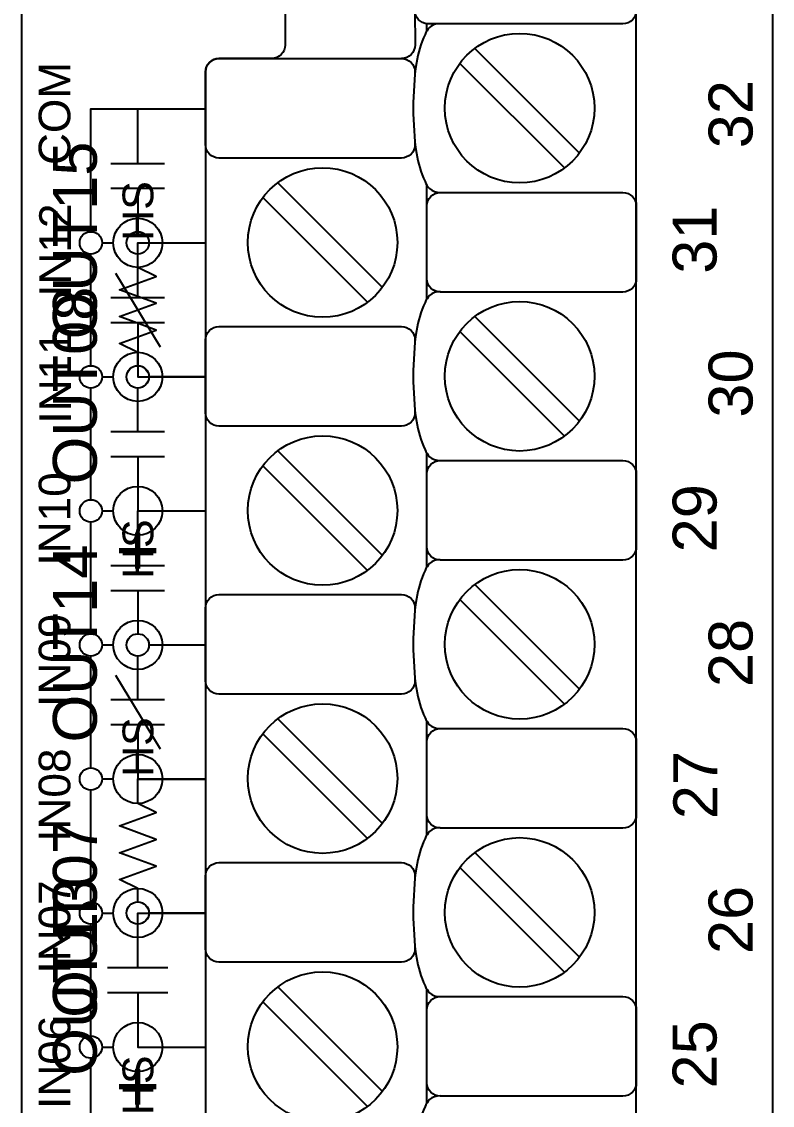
# Model space of a CAD drawing. Extents: x 1 to 47, y 1 to 34.6.
# Drawn here: x 35.169 to 36.849, y 11.968 to 14.393 of the extents above; entities that cross this region are included whole.
import ezdxf

# ---------------------------------------------------------------- set-up
doc = ezdxf.new("R2010")
doc.units = 0
doc.header["$MEASUREMENT"] = 0
for name, color, linetype in [('8_1__0__EMPTY_IO_BOARD_POS', 7, 'CONTINUOUS'), ('8_2__2___8__OPTOISOLATED_I', 7, 'CONTINUOUS'), ('8_3__7___8__OPTOISOLATED_I', 7, 'CONTINUOUS'), ('8_4__C___18__COMMON____6__', 7, 'CONTINUOUS'), ('8_5__D___18__COMMON____6__', 7, 'CONTINUOUS'), ('8_6__E___8__OPTOISOLATED_I', 7, 'CONTINUOUS'), ('8_7__4___18__COMMON____6__', 7, 'CONTINUOUS'), ('8_8__8___8__OPTOISOLATED_I', 7, 'CONTINUOUS'), ('9_0______DWG_', 7, 'CONTINUOUS')]:
    doc.layers.add(name, color=color, linetype=linetype)
doc.styles.add('ARIAL', font='arial.ttf')

msp = doc.modelspace()

# ---------------------------------------------------------------- linework, layer by layer
at = {"layer": '8_1__0__EMPTY_IO_BOARD_POS'}
msp.add_lwpolyline([(36.3965, 9.5875), (36.5145, 9.5875, 0.414213), (36.5445, 9.6175), (36.5445, 14.5993, 0.414214), (36.5145, 14.6293), (36.2015, 14.6293), (35.9567, 14.7202, 0.480048), (35.7585, 14.5752), (35.7585, 14.341, -0.414214), (35.7285, 14.311), (35.6104, 14.311, 0.414212), (35.5804, 14.281), (35.5803, 14.281), (35.5803, 9.2999, 0.414215), (35.6103, 9.2699), (35.9232, 9.27), (36.1679, 9.1791, 0.47859), (36.3665, 9.3241), (36.3665, 9.5575, -0.414214)], format="xyb", close=True, dxfattribs=at)
at = {"layer": '8_2__2___8__OPTOISOLATED_I'}
for points in [[(36.3965, 9.5875), (36.5145, 9.5875, 0.414213), (36.5445, 9.6175), (36.5445, 14.5993, 0.414214), (36.5145, 14.6293), (36.2015, 14.6293), (35.9567, 14.7202, 0.480048), (35.7585, 14.5752), (35.7585, 14.341, -0.414214), (35.7285, 14.311), (35.6104, 14.311, 0.414212), (35.5804, 14.281), (35.5803, 14.281), (35.5803, 9.2999, 0.414215), (35.6103, 9.2699), (35.9232, 9.27), (36.1679, 9.1791, 0.47859), (36.3665, 9.3241), (36.3665, 9.5575, -0.414214)], [(36.5444, 14.6026), (36.5446, 14.4183, -0.414214), (36.5146, 14.3883), (36.0775, 14.3883, -0.390527), (36.0491, 14.4183), (36.0491, 14.4305), (36.1389, 14.6164, -0.241514), (36.1588, 14.6293), (36.5146, 14.6293, -0.422157)], [(36.0757, 13.8182), (36.0757, 13.9811, -0.414214), (36.1057, 14.0111), (36.5145, 14.0111, -0.414214), (36.5445, 13.9811), (36.5445, 13.8182, -0.414214), (36.5145, 13.7882), (36.1057, 13.7882, -0.414214)], [(36.0757, 13.2182), (36.0757, 13.3811, -0.414214), (36.1057, 13.4111), (36.5145, 13.4111, -0.414214), (36.5445, 13.3811), (36.5445, 13.2182, -0.414214), (36.5145, 13.1882), (36.1057, 13.1882, -0.414214)], [(36.0757, 12.6182), (36.0757, 12.7811, -0.414214), (36.1057, 12.8111), (36.5145, 12.8111, -0.414214), (36.5445, 12.7811), (36.5445, 12.6182, -0.414214), (36.5145, 12.5882), (36.1057, 12.5882, -0.414214)], [(36.0757, 12.0182), (36.0757, 12.1811, -0.414214), (36.1057, 12.2111), (36.5145, 12.2111, -0.414214), (36.5445, 12.1811), (36.5445, 12.0182, -0.414214), (36.5145, 11.9882), (36.1057, 11.9882, -0.414214)]]:
    msp.add_lwpolyline(points, format="xyb", close=True, dxfattribs=at)
for points in [[(36.0491, 14.4183), (36.0493, 14.341, -0.414214), (36.0193, 14.311)], [(36.0973, 14.3883, 0.127742), (36.0818, 14.3805, 0.081668), (36.0717, 14.3649, 0.0591), (36.0523, 14.3012, 0.034646), (36.0453, 14.1997, 0.03436), (36.0523, 14.099, 0.0591), (36.0717, 14.0353, 0.081668), (36.0818, 14.0196, 0.191033), (36.1057, 14.0111)], [(36.0491, 14.126), (36.0491, 14.1181, -0.414214), (36.0191, 14.0881), (35.6103, 14.0881, -0.414214), (35.5803, 14.1181), (35.5803, 14.281, -0.414214), (35.6103, 14.311), (36.0191, 14.311, -0.414214), (36.0491, 14.281), (36.0491, 14.2741)], [(36.1057, 13.789, 0.191033), (36.0818, 13.7805, 0.081668), (36.0717, 13.7649, 0.0591), (36.0523, 13.7012, 0.034646), (36.0453, 13.5996, 0.03436), (36.0523, 13.4989, 0.0591), (36.0717, 13.4352, 0.081668), (36.0818, 13.4196, 0.191033), (36.1057, 13.4111)], [(36.0491, 13.526), (36.0491, 13.5181, -0.414214), (36.0191, 13.4881), (35.6103, 13.4881, -0.414214), (35.5803, 13.5181), (35.5803, 13.6809, -0.414214), (35.6103, 13.7109), (36.0191, 13.7109, -0.414214), (36.0491, 13.6809), (36.0491, 13.6741)], [(36.1057, 13.189, 0.191033), (36.0818, 13.1805, 0.081668), (36.0717, 13.1649, 0.0591), (36.0523, 13.1012, 0.034646), (36.0453, 12.9996, 0.03436), (36.0523, 12.8989, 0.0591), (36.0717, 12.8352, 0.081668), (36.0818, 12.8196, 0.191033), (36.1057, 12.8111)], [(36.0491, 12.926), (36.0491, 12.9181, -0.414214), (36.0191, 12.8881), (35.6103, 12.8881, -0.414214), (35.5803, 12.9181), (35.5803, 13.0809, -0.414214), (35.6103, 13.1109), (36.0191, 13.1109, -0.414214), (36.0491, 13.0809), (36.0491, 13.0741)], [(36.1057, 12.589, 0.191033), (36.0818, 12.5805, 0.081668), (36.0717, 12.5649, 0.0591), (36.0523, 12.5011, 0.034646), (36.0453, 12.3996, 0.03436), (36.0523, 12.2989, 0.0591), (36.0717, 12.2352, 0.081668), (36.0818, 12.2196, 0.191033), (36.1057, 12.2111)], [(36.0491, 12.326), (36.0491, 12.3181, -0.414214), (36.0191, 12.2881), (35.6103, 12.2881, -0.414214), (35.5803, 12.3181), (35.5803, 12.4809, -0.414214), (35.6103, 12.5109), (36.0191, 12.5109, -0.414214), (36.0491, 12.4809), (36.0491, 12.4741)], [(36.1057, 11.989, 0.191033), (36.0818, 11.9805, 0.081668), (36.0717, 11.9649, 0.0591), (36.0523, 11.9011, 0.034646), (36.0453, 11.7996, 0.03436), (36.0523, 11.6989, 0.0591), (36.0717, 11.6352, 0.081668), (36.0818, 11.6196, 0.191033), (36.1057, 11.6111)]]:
    msp.add_lwpolyline(points, format="xyb", dxfattribs=at)
for points in [[(36.0751, 14.3885), (36.0751, 14.3714)], [(36.1831, 14.3335), (36.4173, 14.0993)], [(36.1497, 14.3), (36.3839, 14.0659)], [(35.4288, 14.076), (35.4288, 14.1982), (35.5799, 14.1982)], [(35.3688, 14.076), (35.4888, 14.076)], [(35.3688, 14.0203), (35.4888, 14.0203)], [(35.4288, 14.0203), (35.4288, 13.9232)], [(35.7421, 14.0328), (35.9763, 13.7986)], [(36.0757, 13.7725), (36.0757, 14.0276)], [(35.7087, 13.9994), (35.9429, 13.7652)], [(35.4538, 13.8982), (35.5799, 13.8982)], [(35.4288, 13.776), (35.4288, 13.8732)], [(35.3788, 13.8307), (35.4788, 13.6657)], [(35.3688, 13.776), (35.4888, 13.776)], [(36.1831, 13.7334), (36.4173, 13.4993)], [(35.3688, 13.7203), (35.4888, 13.7203)], [(35.4288, 13.7203), (35.4288, 13.5982), (35.5799, 13.5982)], [(36.1497, 13.7), (36.3839, 13.4658)], [(35.7421, 13.4328), (35.9763, 13.1986)], [(36.0757, 13.1725), (36.0757, 13.4276)], [(35.7087, 13.3994), (35.9429, 13.1652)], [(35.4288, 13.176), (35.4288, 13.2982), (35.5799, 13.2982)], [(35.3688, 13.176), (35.4888, 13.176)], [(36.1831, 13.1334), (36.4173, 12.8993)], [(35.3688, 13.1203), (35.4888, 13.1203)], [(35.4288, 13.1203), (35.4288, 13.0232)], [(36.1497, 13.1), (36.3839, 12.8658)], [(35.4538, 12.9982), (35.5799, 12.9982)], [(35.4288, 12.876), (35.4288, 12.9732)], [(35.3788, 12.9307), (35.4788, 12.7657)], [(35.3688, 12.876), (35.4888, 12.876)], [(35.7421, 12.8328), (35.9763, 12.5986)], [(35.3688, 12.8203), (35.4888, 12.8203)], [(35.4288, 12.8203), (35.4288, 12.6982), (35.5799, 12.6982)], [(36.0757, 12.5725), (36.0757, 12.8276)], [(35.7087, 12.7994), (35.9429, 12.5652)], [(36.1831, 12.5334), (36.4173, 12.2993)], [(36.1497, 12.5), (36.3839, 12.2658)], [(35.4288, 12.276), (35.4288, 12.3982), (35.5799, 12.3982)], [(35.3613, 12.276), (35.4963, 12.276)], [(35.7421, 12.2328), (35.9763, 11.9986)], [(36.0757, 11.9725), (36.0757, 12.2276)], [(35.3613, 12.2203), (35.4963, 12.2203)], [(35.4288, 12.2203), (35.4288, 12.0982), (35.5799, 12.0982)], [(35.7087, 12.1994), (35.9429, 11.9652)]]:
    msp.add_lwpolyline(points, dxfattribs=at)
for centre, radius in [((36.2835, 14.1997), 0.1673), ((35.8425, 13.899), 0.1673), ((35.4288, 13.8982), 0.025), ((36.2835, 13.5996), 0.1673), ((35.8425, 13.299), 0.1673), ((36.2835, 12.9996), 0.1673), ((35.4288, 12.9982), 0.025), ((35.8425, 12.699), 0.1673), ((36.2835, 12.3996), 0.1673), ((35.8425, 12.099), 0.1673)]:
    msp.add_circle(centre, radius, dxfattribs=at)
at = {"layer": '8_3__7___8__OPTOISOLATED_I'}
for points in [[(36.3965, 9.5875), (36.5145, 9.5875, 0.414213), (36.5445, 9.6175), (36.5445, 14.5993, 0.414214), (36.5145, 14.6293), (36.2015, 14.6293), (35.9567, 14.7202, 0.480048), (35.7585, 14.5752), (35.7585, 14.341, -0.414214), (35.7285, 14.311), (35.6104, 14.311, 0.414212), (35.5804, 14.281), (35.5803, 14.281), (35.5803, 9.2999, 0.414215), (35.6103, 9.2699), (35.9232, 9.27), (36.1679, 9.1791, 0.47859), (36.3665, 9.3241), (36.3665, 9.5575, -0.414214)], [(36.5444, 14.6026), (36.5446, 14.4183, -0.414214), (36.5146, 14.3883), (36.0775, 14.3883, -0.390527), (36.0491, 14.4183), (36.0491, 14.4305), (36.1389, 14.6164, -0.241514), (36.1588, 14.6293), (36.5146, 14.6293, -0.422157)], [(36.0757, 13.8182), (36.0757, 13.9811, -0.414214), (36.1057, 14.0111), (36.5145, 14.0111, -0.414214), (36.5445, 13.9811), (36.5445, 13.8182, -0.414214), (36.5145, 13.7882), (36.1057, 13.7882, -0.414214)], [(36.0757, 13.2182), (36.0757, 13.3811, -0.414214), (36.1057, 13.4111), (36.5145, 13.4111, -0.414214), (36.5445, 13.3811), (36.5445, 13.2182, -0.414214), (36.5145, 13.1882), (36.1057, 13.1882, -0.414214)], [(36.0757, 12.6182), (36.0757, 12.7811, -0.414214), (36.1057, 12.8111), (36.5145, 12.8111, -0.414214), (36.5445, 12.7811), (36.5445, 12.6182, -0.414214), (36.5145, 12.5882), (36.1057, 12.5882, -0.414214)], [(36.0757, 12.0182), (36.0757, 12.1811, -0.414214), (36.1057, 12.2111), (36.5145, 12.2111, -0.414214), (36.5445, 12.1811), (36.5445, 12.0182, -0.414214), (36.5145, 11.9882), (36.1057, 11.9882, -0.414214)]]:
    msp.add_lwpolyline(points, format="xyb", close=True, dxfattribs=at)
for points in [[(36.0491, 14.4183), (36.0493, 14.341, -0.414214), (36.0193, 14.311)], [(36.0973, 14.3883, 0.127742), (36.0818, 14.3805, 0.081668), (36.0717, 14.3649, 0.0591), (36.0523, 14.3012, 0.034646), (36.0453, 14.1997, 0.03436), (36.0523, 14.099, 0.0591), (36.0717, 14.0353, 0.081668), (36.0818, 14.0196, 0.191033), (36.1057, 14.0111)], [(36.0491, 14.126), (36.0491, 14.1181, -0.414214), (36.0191, 14.0881), (35.6103, 14.0881, -0.414214), (35.5803, 14.1181), (35.5803, 14.281, -0.414214), (35.6103, 14.311), (36.0191, 14.311, -0.414214), (36.0491, 14.281), (36.0491, 14.2741)], [(36.1057, 13.789, 0.191033), (36.0818, 13.7805, 0.081668), (36.0717, 13.7649, 0.0591), (36.0523, 13.7012, 0.034646), (36.0453, 13.5996, 0.03436), (36.0523, 13.4989, 0.0591), (36.0717, 13.4352, 0.081668), (36.0818, 13.4196, 0.191033), (36.1057, 13.4111)], [(36.0491, 13.526), (36.0491, 13.5181, -0.414214), (36.0191, 13.4881), (35.6103, 13.4881, -0.414214), (35.5803, 13.5181), (35.5803, 13.6809, -0.414214), (35.6103, 13.7109), (36.0191, 13.7109, -0.414214), (36.0491, 13.6809), (36.0491, 13.6741)], [(36.1057, 13.189, 0.191033), (36.0818, 13.1805, 0.081668), (36.0717, 13.1649, 0.0591), (36.0523, 13.1012, 0.034646), (36.0453, 12.9996, 0.03436), (36.0523, 12.8989, 0.0591), (36.0717, 12.8352, 0.081668), (36.0818, 12.8196, 0.191033), (36.1057, 12.8111)], [(36.0491, 12.926), (36.0491, 12.9181, -0.414214), (36.0191, 12.8881), (35.6103, 12.8881, -0.414214), (35.5803, 12.9181), (35.5803, 13.0809, -0.414214), (35.6103, 13.1109), (36.0191, 13.1109, -0.414214), (36.0491, 13.0809), (36.0491, 13.0741)], [(36.1057, 12.589, 0.191033), (36.0818, 12.5805, 0.081668), (36.0717, 12.5649, 0.0591), (36.0523, 12.5011, 0.034646), (36.0453, 12.3996, 0.03436), (36.0523, 12.2989, 0.0591), (36.0717, 12.2352, 0.081668), (36.0818, 12.2196, 0.191033), (36.1057, 12.2111)], [(36.0491, 12.326), (36.0491, 12.3181, -0.414214), (36.0191, 12.2881), (35.6103, 12.2881, -0.414214), (35.5803, 12.3181), (35.5803, 12.4809, -0.414214), (35.6103, 12.5109), (36.0191, 12.5109, -0.414214), (36.0491, 12.4809), (36.0491, 12.4741)], [(36.1057, 11.989, 0.191033), (36.0818, 11.9805, 0.081668), (36.0717, 11.9649, 0.0591), (36.0523, 11.9011, 0.034646), (36.0453, 11.7996, 0.03436), (36.0523, 11.6989, 0.0591), (36.0717, 11.6352, 0.081668), (36.0818, 11.6196, 0.191033), (36.1057, 11.6111)]]:
    msp.add_lwpolyline(points, format="xyb", dxfattribs=at)
for points in [[(36.0751, 14.3885), (36.0751, 14.3714)], [(36.1831, 14.3335), (36.4173, 14.0993)], [(36.1497, 14.3), (36.3839, 14.0659)], [(35.4288, 14.076), (35.4288, 14.1982), (35.5799, 14.1982)], [(35.3688, 14.076), (35.4888, 14.076)], [(35.3688, 14.0203), (35.4888, 14.0203)], [(35.4288, 14.0203), (35.4288, 13.9231)], [(35.7421, 14.0328), (35.9763, 13.7986)], [(36.0757, 13.7725), (36.0757, 14.0276)], [(35.7087, 13.9994), (35.9429, 13.7652)], [(35.4538, 13.8982), (35.5799, 13.8982)], [(35.4288, 13.776), (35.4288, 13.8732)], [(35.3788, 13.8306), (35.4788, 13.6656)], [(35.3688, 13.776), (35.4888, 13.776)], [(36.1831, 13.7334), (36.4173, 13.4993)], [(35.3688, 13.7203), (35.4888, 13.7203)], [(35.4288, 13.7203), (35.4288, 13.5982), (35.5799, 13.5982)], [(36.1497, 13.7), (36.3839, 13.4658)], [(35.7421, 13.4328), (35.9763, 13.1986)], [(36.0757, 13.1725), (36.0757, 13.4276)], [(35.7087, 13.3994), (35.9429, 13.1652)], [(35.4288, 13.176), (35.4288, 13.2982), (35.5799, 13.2982)], [(35.3688, 13.176), (35.4888, 13.176)], [(36.1831, 13.1334), (36.4173, 12.8993)], [(35.3688, 13.1203), (35.4888, 13.1203)], [(35.4288, 13.1203), (35.4288, 13.0231)], [(36.1497, 13.1), (36.3839, 12.8658)], [(35.4538, 12.9982), (35.5799, 12.9982)], [(35.4288, 12.876), (35.4288, 12.9732)], [(35.3788, 12.9306), (35.4788, 12.7656)], [(35.3688, 12.876), (35.4888, 12.876)], [(35.7421, 12.8328), (35.9763, 12.5986)], [(35.3688, 12.8203), (35.4888, 12.8203)], [(35.4288, 12.8203), (35.4288, 12.6982), (35.5799, 12.6982)], [(36.0757, 12.5725), (36.0757, 12.8276)], [(35.7087, 12.7994), (35.9429, 12.5652)], [(36.1831, 12.5334), (36.4173, 12.2993)], [(36.1497, 12.5), (36.3839, 12.2658)], [(35.4288, 12.276), (35.4288, 12.3982), (35.5799, 12.3982)], [(35.3613, 12.276), (35.4963, 12.276)], [(35.7421, 12.2328), (35.9763, 11.9986)], [(36.0757, 11.9725), (36.0757, 12.2276)], [(35.3613, 12.2203), (35.4963, 12.2203)], [(35.4288, 12.2203), (35.4288, 12.0982), (35.5799, 12.0982)], [(35.7087, 12.1994), (35.9429, 11.9652)]]:
    msp.add_lwpolyline(points, dxfattribs=at)
for centre, radius in [((36.2835, 14.1997), 0.1673), ((35.8425, 13.899), 0.1673), ((35.4288, 13.8982), 0.025), ((36.2835, 13.5996), 0.1673), ((35.8425, 13.299), 0.1673), ((36.2835, 12.9996), 0.1673), ((35.4288, 12.9982), 0.025), ((35.8425, 12.699), 0.1673), ((36.2835, 12.3996), 0.1673), ((35.8425, 12.099), 0.1673)]:
    msp.add_circle(centre, radius, dxfattribs=at)
at = {"layer": '8_4__C___18__COMMON____6__'}
for points in [[(36.3965, 9.5875), (36.5145, 9.5875, 0.414213), (36.5445, 9.6175), (36.5445, 14.5993, 0.414214), (36.5145, 14.6293), (36.2015, 14.6293), (35.9567, 14.7202, 0.480048), (35.7585, 14.5752), (35.7585, 14.341, -0.414214), (35.7285, 14.311), (35.6104, 14.311, 0.414212), (35.5804, 14.281), (35.5803, 14.281), (35.5803, 9.2999, 0.414215), (35.6103, 9.2699), (35.9232, 9.27), (36.1679, 9.1791, 0.47859), (36.3665, 9.3241), (36.3665, 9.5575, -0.414214)], [(36.5444, 14.6026), (36.5446, 14.4183, -0.414214), (36.5146, 14.3883), (36.0775, 14.3883, -0.390527), (36.0491, 14.4183), (36.0491, 14.4305), (36.1389, 14.6164, -0.241514), (36.1588, 14.6293), (36.5146, 14.6293, -0.422157)], [(36.0757, 13.8182), (36.0757, 13.9811, -0.414214), (36.1057, 14.0111), (36.5145, 14.0111, -0.414214), (36.5445, 13.9811), (36.5445, 13.8182, -0.414214), (36.5145, 13.7882), (36.1057, 13.7882, -0.414214)], [(36.0757, 13.2182), (36.0757, 13.3811, -0.414214), (36.1057, 13.4111), (36.5145, 13.4111, -0.414214), (36.5445, 13.3811), (36.5445, 13.2182, -0.414214), (36.5145, 13.1882), (36.1057, 13.1882, -0.414214)], [(36.0757, 12.6182), (36.0757, 12.7811, -0.414214), (36.1057, 12.8111), (36.5145, 12.8111, -0.414214), (36.5445, 12.7811), (36.5445, 12.6182, -0.414214), (36.5145, 12.5882), (36.1057, 12.5882, -0.414214)], [(36.0757, 12.0182), (36.0757, 12.1811, -0.414214), (36.1057, 12.2111), (36.5145, 12.2111, -0.414214), (36.5445, 12.1811), (36.5445, 12.0182, -0.414214), (36.5145, 11.9882), (36.1057, 11.9882, -0.414214)]]:
    msp.add_lwpolyline(points, format="xyb", close=True, dxfattribs=at)
for points in [[(36.0491, 14.4183), (36.0493, 14.341, -0.414214), (36.0193, 14.311)], [(36.0973, 14.3883, 0.127742), (36.0818, 14.3805, 0.081668), (36.0717, 14.3649, 0.0591), (36.0523, 14.3012, 0.034646), (36.0453, 14.1997, 0.03436), (36.0523, 14.099, 0.0591), (36.0717, 14.0353, 0.081668), (36.0818, 14.0196, 0.191033), (36.1057, 14.0111)], [(36.0491, 14.126), (36.0491, 14.1181, -0.414214), (36.0191, 14.0881), (35.6103, 14.0881, -0.414214), (35.5803, 14.1181), (35.5803, 14.281, -0.414214), (35.6103, 14.311), (36.0191, 14.311, -0.414214), (36.0491, 14.281), (36.0491, 14.2741)], [(36.1057, 13.789, 0.191033), (36.0818, 13.7805, 0.081668), (36.0717, 13.7649, 0.0591), (36.0523, 13.7012, 0.034646), (36.0453, 13.5996, 0.03436), (36.0523, 13.4989, 0.0591), (36.0717, 13.4352, 0.081668), (36.0818, 13.4196, 0.191033), (36.1057, 13.4111)], [(36.0491, 13.526), (36.0491, 13.5181, -0.414214), (36.0191, 13.4881), (35.6103, 13.4881, -0.414214), (35.5803, 13.5181), (35.5803, 13.6809, -0.414214), (35.6103, 13.7109), (36.0191, 13.7109, -0.414214), (36.0491, 13.6809), (36.0491, 13.6741)], [(36.1057, 13.189, 0.191033), (36.0818, 13.1805, 0.081668), (36.0717, 13.1649, 0.0591), (36.0523, 13.1012, 0.034646), (36.0453, 12.9996, 0.03436), (36.0523, 12.8989, 0.0591), (36.0717, 12.8352, 0.081668), (36.0818, 12.8196, 0.191033), (36.1057, 12.8111)], [(36.0491, 12.926), (36.0491, 12.9181, -0.414214), (36.0191, 12.8881), (35.6103, 12.8881, -0.414214), (35.5803, 12.9181), (35.5803, 13.0809, -0.414214), (35.6103, 13.1109), (36.0191, 13.1109, -0.414214), (36.0491, 13.0809), (36.0491, 13.0741)], [(36.1057, 12.589, 0.191033), (36.0818, 12.5805, 0.081668), (36.0717, 12.5649, 0.0591), (36.0523, 12.5011, 0.034646), (36.0453, 12.3996, 0.03436), (36.0523, 12.2989, 0.0591), (36.0717, 12.2352, 0.081668), (36.0818, 12.2196, 0.191033), (36.1057, 12.2111)], [(36.0491, 12.326), (36.0491, 12.3181, -0.414214), (36.0191, 12.2881), (35.6103, 12.2881, -0.414214), (35.5803, 12.3181), (35.5803, 12.4809, -0.414214), (35.6103, 12.5109), (36.0191, 12.5109, -0.414214), (36.0491, 12.4809), (36.0491, 12.4741)], [(36.1057, 11.989, 0.191033), (36.0818, 11.9805, 0.081668), (36.0717, 11.9649, 0.0591), (36.0523, 11.9011, 0.034646), (36.0453, 11.7996, 0.03436), (36.0523, 11.6989, 0.0591), (36.0717, 11.6352, 0.081668), (36.0818, 11.6196, 0.191033), (36.1057, 11.6111)]]:
    msp.add_lwpolyline(points, format="xyb", dxfattribs=at)
for points in [[(36.0751, 14.3885), (36.0751, 14.3714)], [(36.1831, 14.3335), (36.4173, 14.0993)], [(36.1497, 14.3), (36.3839, 14.0659)], [(35.3238, 13.9232), (35.3238, 14.1982), (35.5799, 14.1982)], [(35.7421, 14.0328), (35.9763, 13.7986)], [(36.0757, 13.7725), (36.0757, 14.0276)], [(35.7087, 13.9994), (35.9429, 13.7652)], [(35.3488, 13.8982), (35.3738, 13.8982)], [(35.4838, 13.8982), (35.5799, 13.8982)], [(35.3238, 13.6232), (35.3238, 13.8732)], [(36.1831, 13.7334), (36.4173, 13.4993)], [(36.1497, 13.7), (36.3839, 13.4658)], [(35.3488, 13.5982), (35.3738, 13.5982)], [(35.4838, 13.5982), (35.5799, 13.5982)], [(35.3238, 13.3232), (35.3238, 13.5732)], [(35.7421, 13.4328), (35.9763, 13.1986)], [(36.0757, 13.1725), (36.0757, 13.4276)], [(35.7087, 13.3994), (35.9429, 13.1652)], [(35.3488, 13.2982), (35.3738, 13.2982)], [(35.4838, 13.2982), (35.5799, 13.2982)], [(35.3238, 13.0232), (35.3238, 13.2732)], [(36.1831, 13.1334), (36.4173, 12.8993)], [(36.1497, 13.1), (36.3839, 12.8658)], [(35.3488, 12.9982), (35.3738, 12.9982)], [(35.4838, 12.9982), (35.5799, 12.9982)], [(35.3238, 12.7232), (35.3238, 12.9732)], [(35.7421, 12.8328), (35.9763, 12.5986)], [(36.0757, 12.5725), (36.0757, 12.8276)], [(35.7087, 12.7994), (35.9429, 12.5652)], [(35.3488, 12.6982), (35.3738, 12.6982)], [(35.4838, 12.6982), (35.5799, 12.6982)], [(35.3238, 12.4232), (35.3238, 12.6732)], [(36.1831, 12.5334), (36.4173, 12.2993)], [(36.1497, 12.5), (36.3839, 12.2658)], [(35.3488, 12.3982), (35.3738, 12.3982)], [(35.4838, 12.3982), (35.5799, 12.3982)], [(35.3238, 12.1232), (35.3238, 12.3732)], [(35.7421, 12.2328), (35.9763, 11.9986)], [(36.0757, 11.9725), (36.0757, 12.2276)], [(35.7087, 12.1994), (35.9429, 11.9652)], [(35.3488, 12.0982), (35.3738, 12.0982)], [(35.4838, 12.0982), (35.5799, 12.0982)], [(35.3238, 11.8232), (35.3238, 12.0732)]]:
    msp.add_lwpolyline(points, dxfattribs=at)
for centre, radius in [((36.2835, 14.1997), 0.1673), ((35.8425, 13.899), 0.1673), ((35.4288, 13.8982), 0.055), ((35.3238, 13.8982), 0.025), ((36.2835, 13.5996), 0.1673), ((35.4288, 13.5982), 0.055), ((35.3238, 13.5982), 0.025), ((35.8425, 13.299), 0.1673), ((35.4288, 13.2982), 0.055), ((35.3238, 13.2982), 0.025), ((36.2835, 12.9996), 0.1673), ((35.4288, 12.9982), 0.055), ((35.3238, 12.9982), 0.025), ((35.8425, 12.699), 0.1673), ((35.4288, 12.6982), 0.055), ((35.3238, 12.6982), 0.025), ((36.2835, 12.3996), 0.1673), ((35.4288, 12.3982), 0.055), ((35.3238, 12.3982), 0.025), ((35.8425, 12.099), 0.1673), ((35.4288, 12.0982), 0.055), ((35.3238, 12.0982), 0.025)]:
    msp.add_circle(centre, radius, dxfattribs=at)
at = {"layer": '8_5__D___18__COMMON____6__'}
for points in [[(36.3965, 9.5875), (36.5145, 9.5875, 0.414213), (36.5445, 9.6175), (36.5445, 14.5993, 0.414214), (36.5145, 14.6293), (36.2015, 14.6293), (35.9567, 14.7202, 0.480048), (35.7585, 14.5752), (35.7585, 14.341, -0.414214), (35.7285, 14.311), (35.6104, 14.311, 0.414212), (35.5804, 14.281), (35.5803, 14.281), (35.5803, 9.2999, 0.414215), (35.6103, 9.2699), (35.9232, 9.27), (36.1679, 9.1791, 0.47859), (36.3665, 9.3241), (36.3665, 9.5575, -0.414214)], [(36.5444, 14.6026), (36.5446, 14.4183, -0.414214), (36.5146, 14.3883), (36.0775, 14.3883, -0.390527), (36.0491, 14.4183), (36.0491, 14.4305), (36.1389, 14.6164, -0.241514), (36.1588, 14.6293), (36.5146, 14.6293, -0.422157)], [(36.0757, 13.8182), (36.0757, 13.9811, -0.414214), (36.1057, 14.0111), (36.5145, 14.0111, -0.414214), (36.5445, 13.9811), (36.5445, 13.8182, -0.414214), (36.5145, 13.7882), (36.1057, 13.7882, -0.414214)], [(36.0757, 13.2182), (36.0757, 13.3811, -0.414214), (36.1057, 13.4111), (36.5145, 13.4111, -0.414214), (36.5445, 13.3811), (36.5445, 13.2182, -0.414214), (36.5145, 13.1882), (36.1057, 13.1882, -0.414214)], [(36.0757, 12.6182), (36.0757, 12.7811, -0.414214), (36.1057, 12.8111), (36.5145, 12.8111, -0.414214), (36.5445, 12.7811), (36.5445, 12.6182, -0.414214), (36.5145, 12.5882), (36.1057, 12.5882, -0.414214)], [(36.0757, 12.0182), (36.0757, 12.1811, -0.414214), (36.1057, 12.2111), (36.5145, 12.2111, -0.414214), (36.5445, 12.1811), (36.5445, 12.0182, -0.414214), (36.5145, 11.9882), (36.1057, 11.9882, -0.414214)]]:
    msp.add_lwpolyline(points, format="xyb", close=True, dxfattribs=at)
for points in [[(36.0491, 14.4183), (36.0493, 14.341, -0.414214), (36.0193, 14.311)], [(36.0973, 14.3883, 0.127742), (36.0818, 14.3805, 0.081668), (36.0717, 14.3649, 0.0591), (36.0523, 14.3012, 0.034646), (36.0453, 14.1997, 0.03436), (36.0523, 14.099, 0.0591), (36.0717, 14.0353, 0.081668), (36.0818, 14.0196, 0.191033), (36.1057, 14.0111)], [(36.0491, 14.126), (36.0491, 14.1181, -0.414214), (36.0191, 14.0881), (35.6103, 14.0881, -0.414214), (35.5803, 14.1181), (35.5803, 14.281, -0.414214), (35.6103, 14.311), (36.0191, 14.311, -0.414214), (36.0491, 14.281), (36.0491, 14.2741)], [(36.1057, 13.789, 0.191033), (36.0818, 13.7805, 0.081668), (36.0717, 13.7649, 0.0591), (36.0523, 13.7012, 0.034646), (36.0453, 13.5996, 0.03436), (36.0523, 13.4989, 0.0591), (36.0717, 13.4352, 0.081668), (36.0818, 13.4196, 0.191033), (36.1057, 13.4111)], [(36.0491, 13.526), (36.0491, 13.5181, -0.414214), (36.0191, 13.4881), (35.6103, 13.4881, -0.414214), (35.5803, 13.5181), (35.5803, 13.6809, -0.414214), (35.6103, 13.7109), (36.0191, 13.7109, -0.414214), (36.0491, 13.6809), (36.0491, 13.6741)], [(36.1057, 13.189, 0.191033), (36.0818, 13.1805, 0.081668), (36.0717, 13.1649, 0.0591), (36.0523, 13.1012, 0.034646), (36.0453, 12.9996, 0.03436), (36.0523, 12.8989, 0.0591), (36.0717, 12.8352, 0.081668), (36.0818, 12.8196, 0.191033), (36.1057, 12.8111)], [(36.0491, 12.926), (36.0491, 12.9181, -0.414214), (36.0191, 12.8881), (35.6103, 12.8881, -0.414214), (35.5803, 12.9181), (35.5803, 13.0809, -0.414214), (35.6103, 13.1109), (36.0191, 13.1109, -0.414214), (36.0491, 13.0809), (36.0491, 13.0741)], [(36.1057, 12.589, 0.191033), (36.0818, 12.5805, 0.081668), (36.0717, 12.5649, 0.0591), (36.0523, 12.5011, 0.034646), (36.0453, 12.3996, 0.03436), (36.0523, 12.2989, 0.0591), (36.0717, 12.2352, 0.081668), (36.0818, 12.2196, 0.191033), (36.1057, 12.2111)], [(36.0491, 12.326), (36.0491, 12.3181, -0.414214), (36.0191, 12.2881), (35.6103, 12.2881, -0.414214), (35.5803, 12.3181), (35.5803, 12.4809, -0.414214), (35.6103, 12.5109), (36.0191, 12.5109, -0.414214), (36.0491, 12.4809), (36.0491, 12.4741)], [(36.1057, 11.989, 0.191033), (36.0818, 11.9805, 0.081668), (36.0717, 11.9649, 0.0591), (36.0523, 11.9011, 0.034646), (36.0453, 11.7996, 0.03436), (36.0523, 11.6989, 0.0591), (36.0717, 11.6352, 0.081668), (36.0818, 11.6196, 0.191033), (36.1057, 11.6111)]]:
    msp.add_lwpolyline(points, format="xyb", dxfattribs=at)
for points in [[(36.0751, 14.3885), (36.0751, 14.3714)], [(36.1831, 14.3335), (36.4173, 14.0993)], [(36.1497, 14.3), (36.3839, 14.0659)], [(35.3238, 13.9232), (35.3238, 14.1982), (35.5799, 14.1982)], [(35.7421, 14.0328), (35.9763, 13.7986)], [(36.0757, 13.7725), (36.0757, 14.0276)], [(35.7087, 13.9994), (35.9429, 13.7652)], [(35.3488, 13.8982), (35.3738, 13.8982)], [(35.4838, 13.8982), (35.5799, 13.8982)], [(35.3238, 13.6232), (35.3238, 13.8732)], [(36.1831, 13.7334), (36.4173, 13.4993)], [(36.1497, 13.7), (36.3839, 13.4658)], [(35.3488, 13.5982), (35.3738, 13.5982)], [(35.4838, 13.5982), (35.5799, 13.5982)], [(35.3238, 13.3232), (35.3238, 13.5732)], [(35.7421, 13.4328), (35.9763, 13.1986)], [(36.0757, 13.1725), (36.0757, 13.4276)], [(35.7087, 13.3994), (35.9429, 13.1652)], [(35.3488, 13.2982), (35.3738, 13.2982)], [(35.4838, 13.2982), (35.5799, 13.2982)], [(35.3238, 13.0232), (35.3238, 13.2732)], [(36.1831, 13.1334), (36.4173, 12.8993)], [(36.1497, 13.1), (36.3839, 12.8658)], [(35.3488, 12.9982), (35.3738, 12.9982)], [(35.4838, 12.9982), (35.5799, 12.9982)], [(35.3238, 12.7232), (35.3238, 12.9732)], [(35.7421, 12.8328), (35.9763, 12.5986)], [(36.0757, 12.5725), (36.0757, 12.8276)], [(35.7087, 12.7994), (35.9429, 12.5652)], [(35.3488, 12.6982), (35.3738, 12.6982)], [(35.4838, 12.6982), (35.5799, 12.6982)], [(35.3238, 12.4232), (35.3238, 12.6732)], [(36.1831, 12.5334), (36.4173, 12.2993)], [(36.1497, 12.5), (36.3839, 12.2658)], [(35.3488, 12.3982), (35.3738, 12.3982)], [(35.4838, 12.3982), (35.5799, 12.3982)], [(35.3238, 12.1232), (35.3238, 12.3732)], [(35.7421, 12.2328), (35.9763, 11.9986)], [(36.0757, 11.9725), (36.0757, 12.2276)], [(35.7087, 12.1994), (35.9429, 11.9652)], [(35.3488, 12.0982), (35.3738, 12.0982)], [(35.4838, 12.0982), (35.5799, 12.0982)], [(35.3238, 11.8232), (35.3238, 12.0732)]]:
    msp.add_lwpolyline(points, dxfattribs=at)
for centre, radius in [((36.2835, 14.1997), 0.1673), ((35.8425, 13.899), 0.1673), ((35.4288, 13.8982), 0.055), ((35.3238, 13.8982), 0.025), ((36.2835, 13.5996), 0.1673), ((35.4288, 13.5982), 0.055), ((35.3238, 13.5982), 0.025), ((35.8425, 13.299), 0.1673), ((35.4288, 13.2982), 0.055), ((35.3238, 13.2982), 0.025), ((36.2835, 12.9996), 0.1673), ((35.4288, 12.9982), 0.055), ((35.3238, 12.9982), 0.025), ((35.8425, 12.699), 0.1673), ((35.4288, 12.6982), 0.055), ((35.3238, 12.6982), 0.025), ((36.2835, 12.3996), 0.1673), ((35.4288, 12.3982), 0.055), ((35.3238, 12.3982), 0.025), ((35.8425, 12.099), 0.1673), ((35.4288, 12.0982), 0.055), ((35.3238, 12.0982), 0.025)]:
    msp.add_circle(centre, radius, dxfattribs=at)
at = {"layer": '8_6__E___8__OPTOISOLATED_I'}
for points in [[(36.3965, 9.5875), (36.5145, 9.5875, 0.414213), (36.5445, 9.6175), (36.5445, 14.5993, 0.414214), (36.5145, 14.6293), (36.2015, 14.6293), (35.9567, 14.7202, 0.480048), (35.7585, 14.5752), (35.7585, 14.341, -0.414214), (35.7285, 14.311), (35.6104, 14.311, 0.414212), (35.5804, 14.281), (35.5803, 14.281), (35.5803, 9.2999, 0.414215), (35.6103, 9.2699), (35.9232, 9.27), (36.1679, 9.1791, 0.47859), (36.3665, 9.3241), (36.3665, 9.5575, -0.414214)], [(36.5444, 14.6026), (36.5446, 14.4183, -0.414214), (36.5146, 14.3883), (36.0775, 14.3883, -0.390527), (36.0491, 14.4183), (36.0491, 14.4305), (36.1389, 14.6164, -0.241514), (36.1588, 14.6293), (36.5146, 14.6293, -0.422157)], [(36.0757, 13.8182), (36.0757, 13.9811, -0.414214), (36.1057, 14.0111), (36.5145, 14.0111, -0.414214), (36.5445, 13.9811), (36.5445, 13.8182, -0.414214), (36.5145, 13.7882), (36.1057, 13.7882, -0.414214)], [(36.0757, 13.2182), (36.0757, 13.3811, -0.414214), (36.1057, 13.4111), (36.5145, 13.4111, -0.414214), (36.5445, 13.3811), (36.5445, 13.2182, -0.414214), (36.5145, 13.1882), (36.1057, 13.1882, -0.414214)], [(36.0757, 12.6182), (36.0757, 12.7811, -0.414214), (36.1057, 12.8111), (36.5145, 12.8111, -0.414214), (36.5445, 12.7811), (36.5445, 12.6182, -0.414214), (36.5145, 12.5882), (36.1057, 12.5882, -0.414214)], [(36.0757, 12.0182), (36.0757, 12.1811, -0.414214), (36.1057, 12.2111), (36.5145, 12.2111, -0.414214), (36.5445, 12.1811), (36.5445, 12.0182, -0.414214), (36.5145, 11.9882), (36.1057, 11.9882, -0.414214)]]:
    msp.add_lwpolyline(points, format="xyb", close=True, dxfattribs=at)
for points in [[(36.0491, 14.4183), (36.0493, 14.341, -0.414214), (36.0193, 14.311)], [(36.0973, 14.3883, 0.127742), (36.0818, 14.3805, 0.081668), (36.0717, 14.3649, 0.0591), (36.0523, 14.3012, 0.034646), (36.0453, 14.1997, 0.03436), (36.0523, 14.099, 0.0591), (36.0717, 14.0353, 0.081668), (36.0818, 14.0196, 0.191033), (36.1057, 14.0111)], [(36.0491, 14.126), (36.0491, 14.1181, -0.414214), (36.0191, 14.0881), (35.6103, 14.0881, -0.414214), (35.5803, 14.1181), (35.5803, 14.281, -0.414214), (35.6103, 14.311), (36.0191, 14.311, -0.414214), (36.0491, 14.281), (36.0491, 14.2741)], [(36.1057, 13.789, 0.191033), (36.0818, 13.7805, 0.081668), (36.0717, 13.7649, 0.0591), (36.0523, 13.7012, 0.034646), (36.0453, 13.5996, 0.03436), (36.0523, 13.4989, 0.0591), (36.0717, 13.4352, 0.081668), (36.0818, 13.4196, 0.191033), (36.1057, 13.4111)], [(36.0491, 13.526), (36.0491, 13.5181, -0.414214), (36.0191, 13.4881), (35.6103, 13.4881, -0.414214), (35.5803, 13.5181), (35.5803, 13.6809, -0.414214), (35.6103, 13.7109), (36.0191, 13.7109, -0.414214), (36.0491, 13.6809), (36.0491, 13.6741)], [(36.1057, 13.189, 0.191033), (36.0818, 13.1805, 0.081668), (36.0717, 13.1649, 0.0591), (36.0523, 13.1012, 0.034646), (36.0453, 12.9996, 0.03436), (36.0523, 12.8989, 0.0591), (36.0717, 12.8352, 0.081668), (36.0818, 12.8196, 0.191033), (36.1057, 12.8111)], [(36.0491, 12.926), (36.0491, 12.9181, -0.414214), (36.0191, 12.8881), (35.6103, 12.8881, -0.414214), (35.5803, 12.9181), (35.5803, 13.0809, -0.414214), (35.6103, 13.1109), (36.0191, 13.1109, -0.414214), (36.0491, 13.0809), (36.0491, 13.0741)], [(36.1057, 12.589, 0.191033), (36.0818, 12.5805, 0.081668), (36.0717, 12.5649, 0.0591), (36.0523, 12.5011, 0.034646), (36.0453, 12.3996, 0.03436), (36.0523, 12.2989, 0.0591), (36.0717, 12.2352, 0.081668), (36.0818, 12.2196, 0.191033), (36.1057, 12.2111)], [(36.0491, 12.326), (36.0491, 12.3181, -0.414214), (36.0191, 12.2881), (35.6103, 12.2881, -0.414214), (35.5803, 12.3181), (35.5803, 12.4809, -0.414214), (35.6103, 12.5109), (36.0191, 12.5109, -0.414214), (36.0491, 12.4809), (36.0491, 12.4741)], [(36.1057, 11.989, 0.191033), (36.0818, 11.9805, 0.081668), (36.0717, 11.9649, 0.0591), (36.0523, 11.9011, 0.034646), (36.0453, 11.7996, 0.03436), (36.0523, 11.6989, 0.0591), (36.0717, 11.6352, 0.081668), (36.0818, 11.6196, 0.191033), (36.1057, 11.6111)]]:
    msp.add_lwpolyline(points, format="xyb", dxfattribs=at)
for points in [[(36.0751, 14.3885), (36.0751, 14.3714)], [(36.1831, 14.3335), (36.4173, 14.0993)], [(36.1497, 14.3), (36.3839, 14.0659)], [(35.7421, 14.0328), (35.9763, 13.7986)], [(36.0757, 13.7725), (36.0757, 14.0276)], [(35.7087, 13.9994), (35.9429, 13.7652)], [(35.4288, 13.6232), (35.4288, 13.6531), (35.3876, 13.6731), (35.4701, 13.7031), (35.3876, 13.7331), (35.4701, 13.7631), (35.3876, 13.7932), (35.4701, 13.8232), (35.4288, 13.8432), (35.4288, 13.8982), (35.5799, 13.8982)], [(36.1831, 13.7334), (36.4173, 13.4993)], [(36.1497, 13.7), (36.3839, 13.4658)], [(35.5799, 13.5982), (35.4538, 13.5982)], [(35.4288, 13.476), (35.4288, 13.5732)], [(35.3688, 13.476), (35.4888, 13.476)], [(35.3688, 13.4203), (35.4888, 13.4203)], [(35.4288, 13.4203), (35.4288, 13.2982), (35.5799, 13.2982)], [(35.7421, 13.4328), (35.9763, 13.1986)], [(36.0757, 13.1725), (36.0757, 13.4276)], [(35.7087, 13.3994), (35.9429, 13.1652)], [(36.1831, 13.1334), (36.4173, 12.8993)], [(36.1497, 13.1), (36.3839, 12.8658)], [(35.7421, 12.8328), (35.9763, 12.5986)], [(36.0757, 12.5725), (36.0757, 12.8276)], [(35.7087, 12.7994), (35.9429, 12.5652)], [(35.4288, 12.4232), (35.4288, 12.4531), (35.3876, 12.4731), (35.4701, 12.5031), (35.3876, 12.5331), (35.4701, 12.5631), (35.3876, 12.5932), (35.4701, 12.6232), (35.4288, 12.6432), (35.4288, 12.6982), (35.5799, 12.6982)], [(36.1831, 12.5334), (36.4173, 12.2993)], [(36.1497, 12.5), (36.3839, 12.2658)], [(35.5799, 12.3982), (35.4538, 12.3982)], [(35.4288, 12.276), (35.4288, 12.3732)], [(35.3688, 12.276), (35.4888, 12.276)], [(35.7421, 12.2328), (35.9763, 11.9986)], [(36.0757, 11.9725), (36.0757, 12.2276)], [(35.3688, 12.2203), (35.4888, 12.2203)], [(35.4288, 12.2203), (35.4288, 12.0982), (35.5799, 12.0982)], [(35.7087, 12.1994), (35.9429, 11.9652)]]:
    msp.add_lwpolyline(points, dxfattribs=at)
for centre, radius in [((36.2835, 14.1997), 0.1673), ((35.8425, 13.899), 0.1673), ((36.2835, 13.5996), 0.1673), ((35.4288, 13.5982), 0.025), ((35.8425, 13.299), 0.1673), ((36.2835, 12.9996), 0.1673), ((35.8425, 12.699), 0.1673), ((36.2835, 12.3996), 0.1673), ((35.4288, 12.3982), 0.025), ((35.8425, 12.099), 0.1673)]:
    msp.add_circle(centre, radius, dxfattribs=at)
at = {"layer": '8_7__4___18__COMMON____6__'}
for points in [[(36.3965, 9.5875), (36.5145, 9.5875, 0.414213), (36.5445, 9.6175), (36.5445, 14.5993, 0.414214), (36.5145, 14.6293), (36.2015, 14.6293), (35.9567, 14.7202, 0.480048), (35.7585, 14.5752), (35.7585, 14.341, -0.414214), (35.7285, 14.311), (35.6104, 14.311, 0.414212), (35.5804, 14.281), (35.5803, 14.281), (35.5803, 9.2999, 0.414215), (35.6103, 9.2699), (35.9232, 9.27), (36.1679, 9.1791, 0.47859), (36.3665, 9.3241), (36.3665, 9.5575, -0.414214)], [(36.5444, 14.6026), (36.5446, 14.4183, -0.414214), (36.5146, 14.3883), (36.0775, 14.3883, -0.390527), (36.0491, 14.4183), (36.0491, 14.4305), (36.1389, 14.6164, -0.241514), (36.1588, 14.6293), (36.5146, 14.6293, -0.422157)], [(36.0757, 13.8182), (36.0757, 13.9811, -0.414214), (36.1057, 14.0111), (36.5145, 14.0111, -0.414214), (36.5445, 13.9811), (36.5445, 13.8182, -0.414214), (36.5145, 13.7882), (36.1057, 13.7882, -0.414214)], [(36.0757, 13.2182), (36.0757, 13.3811, -0.414214), (36.1057, 13.4111), (36.5145, 13.4111, -0.414214), (36.5445, 13.3811), (36.5445, 13.2182, -0.414214), (36.5145, 13.1882), (36.1057, 13.1882, -0.414214)], [(36.0757, 12.6182), (36.0757, 12.7811, -0.414214), (36.1057, 12.8111), (36.5145, 12.8111, -0.414214), (36.5445, 12.7811), (36.5445, 12.6182, -0.414214), (36.5145, 12.5882), (36.1057, 12.5882, -0.414214)], [(36.0757, 12.0182), (36.0757, 12.1811, -0.414214), (36.1057, 12.2111), (36.5145, 12.2111, -0.414214), (36.5445, 12.1811), (36.5445, 12.0182, -0.414214), (36.5145, 11.9882), (36.1057, 11.9882, -0.414214)]]:
    msp.add_lwpolyline(points, format="xyb", close=True, dxfattribs=at)
for points in [[(36.0491, 14.4183), (36.0493, 14.341, -0.414214), (36.0193, 14.311)], [(36.0973, 14.3883, 0.127742), (36.0818, 14.3805, 0.081668), (36.0717, 14.3649, 0.0591), (36.0523, 14.3012, 0.034646), (36.0453, 14.1997, 0.03436), (36.0523, 14.099, 0.0591), (36.0717, 14.0353, 0.081668), (36.0818, 14.0196, 0.191033), (36.1057, 14.0111)], [(36.0491, 14.126), (36.0491, 14.1181, -0.414214), (36.0191, 14.0881), (35.6103, 14.0881, -0.414214), (35.5803, 14.1181), (35.5803, 14.281, -0.414214), (35.6103, 14.311), (36.0191, 14.311, -0.414214), (36.0491, 14.281), (36.0491, 14.2741)], [(36.1057, 13.789, 0.191033), (36.0818, 13.7805, 0.081668), (36.0717, 13.7649, 0.0591), (36.0523, 13.7012, 0.034646), (36.0453, 13.5996, 0.03436), (36.0523, 13.4989, 0.0591), (36.0717, 13.4352, 0.081668), (36.0818, 13.4196, 0.191033), (36.1057, 13.4111)], [(36.0491, 13.526), (36.0491, 13.5181, -0.414214), (36.0191, 13.4881), (35.6103, 13.4881, -0.414214), (35.5803, 13.5181), (35.5803, 13.6809, -0.414214), (35.6103, 13.7109), (36.0191, 13.7109, -0.414214), (36.0491, 13.6809), (36.0491, 13.6741)], [(36.1057, 13.189, 0.191033), (36.0818, 13.1805, 0.081668), (36.0717, 13.1649, 0.0591), (36.0523, 13.1012, 0.034646), (36.0453, 12.9996, 0.03436), (36.0523, 12.8989, 0.0591), (36.0717, 12.8352, 0.081668), (36.0818, 12.8196, 0.191033), (36.1057, 12.8111)], [(36.0491, 12.926), (36.0491, 12.9181, -0.414214), (36.0191, 12.8881), (35.6103, 12.8881, -0.414214), (35.5803, 12.9181), (35.5803, 13.0809, -0.414214), (35.6103, 13.1109), (36.0191, 13.1109, -0.414214), (36.0491, 13.0809), (36.0491, 13.0741)], [(36.1057, 12.589, 0.191033), (36.0818, 12.5805, 0.081668), (36.0717, 12.5649, 0.0591), (36.0523, 12.5011, 0.034646), (36.0453, 12.3996, 0.03436), (36.0523, 12.2989, 0.0591), (36.0717, 12.2352, 0.081668), (36.0818, 12.2196, 0.191033), (36.1057, 12.2111)], [(36.0491, 12.326), (36.0491, 12.3181, -0.414214), (36.0191, 12.2881), (35.6103, 12.2881, -0.414214), (35.5803, 12.3181), (35.5803, 12.4809, -0.414214), (35.6103, 12.5109), (36.0191, 12.5109, -0.414214), (36.0491, 12.4809), (36.0491, 12.4741)], [(36.1057, 11.989, 0.191033), (36.0818, 11.9805, 0.081668), (36.0717, 11.9649, 0.0591), (36.0523, 11.9011, 0.034646), (36.0453, 11.7996, 0.03436), (36.0523, 11.6989, 0.0591), (36.0717, 11.6352, 0.081668), (36.0818, 11.6196, 0.191033), (36.1057, 11.6111)]]:
    msp.add_lwpolyline(points, format="xyb", dxfattribs=at)
for points in [[(36.0751, 14.3885), (36.0751, 14.3714)], [(36.1831, 14.3335), (36.4173, 14.0993)], [(36.1497, 14.3), (36.3839, 14.0659)], [(35.3238, 13.9232), (35.3238, 14.1982), (35.5799, 14.1982)], [(35.7421, 14.0328), (35.9763, 13.7986)], [(36.0757, 13.7725), (36.0757, 14.0276)], [(35.7087, 13.9994), (35.9429, 13.7652)], [(35.3488, 13.8982), (35.3738, 13.8982)], [(35.4838, 13.8982), (35.5799, 13.8982)], [(35.3238, 13.6232), (35.3238, 13.8732)], [(36.1831, 13.7334), (36.4173, 13.4993)], [(36.1497, 13.7), (36.3839, 13.4658)], [(35.3488, 13.5982), (35.3738, 13.5982)], [(35.4838, 13.5982), (35.5799, 13.5982)], [(35.3238, 13.3232), (35.3238, 13.5732)], [(35.7421, 13.4328), (35.9763, 13.1986)], [(36.0757, 13.1725), (36.0757, 13.4276)], [(35.7087, 13.3994), (35.9429, 13.1652)], [(35.3488, 13.2982), (35.3738, 13.2982)], [(35.4838, 13.2982), (35.5799, 13.2982)], [(35.3238, 13.0232), (35.3238, 13.2732)], [(36.1831, 13.1334), (36.4173, 12.8993)], [(36.1497, 13.1), (36.3839, 12.8658)], [(35.3488, 12.9982), (35.3738, 12.9982)], [(35.4838, 12.9982), (35.5799, 12.9982)], [(35.3238, 12.7232), (35.3238, 12.9732)], [(35.7421, 12.8328), (35.9763, 12.5986)], [(36.0757, 12.5725), (36.0757, 12.8276)], [(35.7087, 12.7994), (35.9429, 12.5652)], [(35.3488, 12.6982), (35.3738, 12.6982)], [(35.4838, 12.6982), (35.5799, 12.6982)], [(35.3238, 12.4232), (35.3238, 12.6732)], [(36.1831, 12.5334), (36.4173, 12.2993)], [(36.1497, 12.5), (36.3839, 12.2658)], [(35.3488, 12.3982), (35.3738, 12.3982)], [(35.4838, 12.3982), (35.5799, 12.3982)], [(35.3238, 12.1232), (35.3238, 12.3732)], [(35.7421, 12.2328), (35.9763, 11.9986)], [(36.0757, 11.9725), (36.0757, 12.2276)], [(35.7087, 12.1994), (35.9429, 11.9652)], [(35.3488, 12.0982), (35.3738, 12.0982)], [(35.4838, 12.0982), (35.5799, 12.0982)], [(35.3238, 11.8232), (35.3238, 12.0732)]]:
    msp.add_lwpolyline(points, dxfattribs=at)
for centre, radius in [((36.2835, 14.1997), 0.1673), ((35.8425, 13.899), 0.1673), ((35.4288, 13.8982), 0.055), ((35.3238, 13.8982), 0.025), ((36.2835, 13.5996), 0.1673), ((35.4288, 13.5982), 0.055), ((35.3238, 13.5982), 0.025), ((35.8425, 13.299), 0.1673), ((35.4288, 13.2982), 0.055), ((35.3238, 13.2982), 0.025), ((36.2835, 12.9996), 0.1673), ((35.4288, 12.9982), 0.055), ((35.3238, 12.9982), 0.025), ((35.8425, 12.699), 0.1673), ((35.4288, 12.6982), 0.055), ((35.3238, 12.6982), 0.025), ((36.2835, 12.3996), 0.1673), ((35.4288, 12.3982), 0.055), ((35.3238, 12.3982), 0.025), ((35.8425, 12.099), 0.1673), ((35.4288, 12.0982), 0.055), ((35.3238, 12.0982), 0.025)]:
    msp.add_circle(centre, radius, dxfattribs=at)
at = {"layer": '8_8__8___8__OPTOISOLATED_I'}
for points in [[(36.3965, 9.5875), (36.5145, 9.5875, 0.414213), (36.5445, 9.6175), (36.5445, 14.5993, 0.414214), (36.5145, 14.6293), (36.2015, 14.6293), (35.9567, 14.7202, 0.480048), (35.7585, 14.5752), (35.7585, 14.341, -0.414214), (35.7285, 14.311), (35.6104, 14.311, 0.414212), (35.5804, 14.281), (35.5803, 14.281), (35.5803, 9.2999, 0.414215), (35.6103, 9.2699), (35.9232, 9.27), (36.1679, 9.1791, 0.47859), (36.3665, 9.3241), (36.3665, 9.5575, -0.414214)], [(36.5444, 14.6026), (36.5446, 14.4183, -0.414214), (36.5146, 14.3883), (36.0775, 14.3883, -0.390527), (36.0491, 14.4183), (36.0491, 14.4305), (36.1389, 14.6164, -0.241514), (36.1588, 14.6293), (36.5146, 14.6293, -0.422157)], [(36.0757, 13.8182), (36.0757, 13.9811, -0.414214), (36.1057, 14.0111), (36.5145, 14.0111, -0.414214), (36.5445, 13.9811), (36.5445, 13.8182, -0.414214), (36.5145, 13.7882), (36.1057, 13.7882, -0.414214)], [(36.0757, 13.2182), (36.0757, 13.3811, -0.414214), (36.1057, 13.4111), (36.5145, 13.4111, -0.414214), (36.5445, 13.3811), (36.5445, 13.2182, -0.414214), (36.5145, 13.1882), (36.1057, 13.1882, -0.414214)], [(36.0757, 12.6182), (36.0757, 12.7811, -0.414214), (36.1057, 12.8111), (36.5145, 12.8111, -0.414214), (36.5445, 12.7811), (36.5445, 12.6182, -0.414214), (36.5145, 12.5882), (36.1057, 12.5882, -0.414214)], [(36.0757, 12.0182), (36.0757, 12.1811, -0.414214), (36.1057, 12.2111), (36.5145, 12.2111, -0.414214), (36.5445, 12.1811), (36.5445, 12.0182, -0.414214), (36.5145, 11.9882), (36.1057, 11.9882, -0.414214)]]:
    msp.add_lwpolyline(points, format="xyb", close=True, dxfattribs=at)
for points in [[(36.0491, 14.4183), (36.0493, 14.341, -0.414214), (36.0193, 14.311)], [(36.0973, 14.3883, 0.127742), (36.0818, 14.3805, 0.081668), (36.0717, 14.3649, 0.0591), (36.0523, 14.3012, 0.034646), (36.0453, 14.1997, 0.03436), (36.0523, 14.099, 0.0591), (36.0717, 14.0353, 0.081668), (36.0818, 14.0196, 0.191033), (36.1057, 14.0111)], [(36.0491, 14.126), (36.0491, 14.1181, -0.414214), (36.0191, 14.0881), (35.6103, 14.0881, -0.414214), (35.5803, 14.1181), (35.5803, 14.281, -0.414214), (35.6103, 14.311), (36.0191, 14.311, -0.414214), (36.0491, 14.281), (36.0491, 14.2741)], [(36.1057, 13.789, 0.191033), (36.0818, 13.7805, 0.081668), (36.0717, 13.7649, 0.0591), (36.0523, 13.7012, 0.034646), (36.0453, 13.5996, 0.03436), (36.0523, 13.4989, 0.0591), (36.0717, 13.4352, 0.081668), (36.0818, 13.4196, 0.191033), (36.1057, 13.4111)], [(36.0491, 13.526), (36.0491, 13.5181, -0.414214), (36.0191, 13.4881), (35.6103, 13.4881, -0.414214), (35.5803, 13.5181), (35.5803, 13.6809, -0.414214), (35.6103, 13.7109), (36.0191, 13.7109, -0.414214), (36.0491, 13.6809), (36.0491, 13.6741)], [(36.1057, 13.189, 0.191033), (36.0818, 13.1805, 0.081668), (36.0717, 13.1649, 0.0591), (36.0523, 13.1012, 0.034646), (36.0453, 12.9996, 0.03436), (36.0523, 12.8989, 0.0591), (36.0717, 12.8352, 0.081668), (36.0818, 12.8196, 0.191033), (36.1057, 12.8111)], [(36.0491, 12.926), (36.0491, 12.9181, -0.414214), (36.0191, 12.8881), (35.6103, 12.8881, -0.414214), (35.5803, 12.9181), (35.5803, 13.0809, -0.414214), (35.6103, 13.1109), (36.0191, 13.1109, -0.414214), (36.0491, 13.0809), (36.0491, 13.0741)], [(36.1057, 12.589, 0.191033), (36.0818, 12.5805, 0.081668), (36.0717, 12.5649, 0.0591), (36.0523, 12.5011, 0.034646), (36.0453, 12.3996, 0.03436), (36.0523, 12.2989, 0.0591), (36.0717, 12.2352, 0.081668), (36.0818, 12.2196, 0.191033), (36.1057, 12.2111)], [(36.0491, 12.326), (36.0491, 12.3181, -0.414214), (36.0191, 12.2881), (35.6103, 12.2881, -0.414214), (35.5803, 12.3181), (35.5803, 12.4809, -0.414214), (35.6103, 12.5109), (36.0191, 12.5109, -0.414214), (36.0491, 12.4809), (36.0491, 12.4741)], [(36.1057, 11.989, 0.191033), (36.0818, 11.9805, 0.081668), (36.0717, 11.9649, 0.0591), (36.0523, 11.9011, 0.034646), (36.0453, 11.7996, 0.03436), (36.0523, 11.6989, 0.0591), (36.0717, 11.6352, 0.081668), (36.0818, 11.6196, 0.191033), (36.1057, 11.6111)]]:
    msp.add_lwpolyline(points, format="xyb", dxfattribs=at)
for points in [[(36.0751, 14.3885), (36.0751, 14.3714)], [(36.1831, 14.3335), (36.4173, 14.0993)], [(36.1497, 14.3), (36.3839, 14.0659)], [(35.7421, 14.0328), (35.9763, 13.7986)], [(36.0757, 13.7725), (36.0757, 14.0276)], [(35.7087, 13.9994), (35.9429, 13.7652)], [(35.4288, 13.623), (35.4288, 13.6531), (35.3876, 13.6731), (35.4701, 13.7031), (35.3876, 13.7331), (35.4701, 13.7631), (35.3876, 13.7931), (35.4701, 13.8232), (35.4288, 13.8432), (35.4288, 13.8981), (35.5799, 13.8981)], [(36.1831, 13.7334), (36.4173, 13.4993)], [(36.1497, 13.7), (36.3839, 13.4658)], [(35.4537, 13.5982), (35.5799, 13.5982)], [(35.4288, 13.476), (35.4288, 13.5733)], [(35.3688, 13.476), (35.4888, 13.476)], [(35.3688, 13.4203), (35.4888, 13.4203)], [(35.4288, 13.4203), (35.4288, 13.2982), (35.5799, 13.2982)], [(35.7421, 13.4328), (35.9763, 13.1986)], [(36.0757, 13.1725), (36.0757, 13.4276)], [(35.7087, 13.3994), (35.9429, 13.1652)], [(36.1831, 13.1334), (36.4173, 12.8993)], [(36.1497, 13.1), (36.3839, 12.8658)], [(35.7421, 12.8328), (35.9763, 12.5986)], [(36.0757, 12.5725), (36.0757, 12.8276)], [(35.7087, 12.7994), (35.9429, 12.5652)], [(35.4288, 12.423), (35.4288, 12.4531), (35.3876, 12.4731), (35.4701, 12.5031), (35.3876, 12.5331), (35.4701, 12.5631), (35.3876, 12.5931), (35.4701, 12.6232), (35.4288, 12.6432), (35.4288, 12.6981), (35.5799, 12.6981)], [(36.1831, 12.5334), (36.4173, 12.2993)], [(36.1497, 12.5), (36.3839, 12.2658)], [(35.4537, 12.3982), (35.5799, 12.3982)], [(35.4288, 12.276), (35.4288, 12.3733)], [(35.3688, 12.276), (35.4888, 12.276)], [(35.7421, 12.2328), (35.9763, 11.9986)], [(36.0757, 11.9725), (36.0757, 12.2276)], [(35.3688, 12.2203), (35.4888, 12.2203)], [(35.4288, 12.2203), (35.4288, 12.0982), (35.5799, 12.0982)], [(35.7087, 12.1994), (35.9429, 11.9652)]]:
    msp.add_lwpolyline(points, dxfattribs=at)
for centre, radius in [((36.2835, 14.1997), 0.1673), ((35.8425, 13.899), 0.1673), ((36.2835, 13.5996), 0.1673), ((35.4288, 13.5982), 0.0249), ((35.8425, 13.299), 0.1673), ((36.2835, 12.9996), 0.1673), ((35.8425, 12.699), 0.1673), ((36.2835, 12.3996), 0.1673), ((35.4288, 12.3982), 0.0249), ((35.8425, 12.099), 0.1673)]:
    msp.add_circle(centre, radius, dxfattribs=at)
at = {"layer": '9_0______DWG_'}
msp.add_lwpolyline([(35.169, 3.6192), (35.169, 20.2795, -0.468367), (35.229, 20.3295), (36.7989, 20.3295, -0.414132), (36.849, 20.2795), (36.849, 3.6192, -0.414214), (36.7989, 3.5692), (35.219, 3.5692, -0.414287)], format="xyb", close=True, dxfattribs=at)

# ---------------------------------------------------------------- texts
at = {"layer": '8_2__2___8__OPTOISOLATED_I', "style": 'ARIAL'}
for s, p in [('OUT15', (35.3372, 13.6821)), ('OUT14', (35.3372, 12.78)), ('OUT13', (35.3372, 12.0338))]:
    msp.add_text(s, height=0.09833, rotation=90, dxfattribs=at).set_placement(p)
at = {"layer": '8_3__7___8__OPTOISOLATED_I', "style": 'ARIAL'}
for s, height, p in [('OUT15', 0.09833, (35.3372, 13.6821)), ('OUT14', 0.09833, (35.3372, 12.7799)), ('OUT13', 0.09833, (35.3372, 12.0338)), ('+', 0.118, (35.4856, 11.9612))]:
    msp.add_text(s, height=height, rotation=90, dxfattribs=at).set_placement(p)
at = {"layer": '8_4__C___18__COMMON____6__', "style": 'ARIAL'}
for s, p in [('COM', (35.2779, 14.0724)), ('IN12', (35.2791, 13.7774)), ('IN11', (35.2791, 13.4936)), ('IN10', (35.2779, 13.1758)), ('IN09', (35.2779, 12.8595)), ('IN08', (35.2779, 12.5575)), ('IN07', (35.2779, 12.2625)), ('IN06', (35.2779, 11.9595))]:
    msp.add_text(s, height=0.0708, rotation=90, dxfattribs=at).set_placement(p)
at = {"layer": '8_5__D___18__COMMON____6__', "style": 'ARIAL'}
for s, p in [('COM', (35.2779, 14.0724)), ('IN12', (35.2791, 13.7774)), ('IN11', (35.2791, 13.4936)), ('IN10', (35.2779, 13.1758)), ('IN09', (35.2779, 12.8595)), ('IN08', (35.2779, 12.5575)), ('IN07', (35.2779, 12.2625)), ('IN06', (35.2779, 11.9595))]:
    msp.add_text(s, height=0.0708, rotation=90, dxfattribs=at).set_placement(p)
at = {"layer": '8_6__E___8__OPTOISOLATED_I', "style": 'ARIAL'}
for s, height, p in [('HS', 0.06883, (35.4636, 13.9028)), ('OUT08', 0.09833, (35.3372, 13.3575)), ('+', 0.118, (35.4856, 13.1611)), ('HS', 0.06883, (35.4636, 12.7028)), ('OUT07', 0.09833, (35.3372, 12.1636)), ('+', 0.118, (35.4856, 11.9611))]:
    msp.add_text(s, height=height, rotation=90, dxfattribs=at).set_placement(p)
at = {"layer": '8_7__4___18__COMMON____6__', "style": 'ARIAL'}
for s, p in [('COM', (35.2779, 14.0725)), ('IN12', (35.2791, 13.7774)), ('IN11', (35.2791, 13.4936)), ('IN10', (35.2779, 13.1758)), ('IN09', (35.2779, 12.8595)), ('IN08', (35.2779, 12.5576)), ('IN07', (35.2779, 12.2625)), ('IN06', (35.2779, 11.9595))]:
    msp.add_text(s, height=0.0708, rotation=90, dxfattribs=at).set_placement(p)
at = {"layer": '8_8__8___8__OPTOISOLATED_I', "style": 'ARIAL'}
for s, height, p in [('OUT08', 0.09833, (35.3372, 13.3575)), ('HS', 0.06883, (35.4636, 13.1458)), ('OUT07', 0.09833, (35.3372, 12.1636)), ('HS', 0.06883, (35.4636, 11.9458))]:
    msp.add_text(s, height=height, rotation=90, dxfattribs=at).set_placement(p)
at = {"layer": '9_0______DWG_', "style": 'ARIAL'}
for s, p in [('32', (36.8047, 14.1098)), ('31', (36.7242, 13.829)), ('30', (36.8047, 13.5069)), ('29', (36.7242, 13.2053)), ('28', (36.8047, 12.9039)), ('27', (36.7258, 12.6082)), ('26', (36.8047, 12.3063)), ('25', (36.7242, 12.0053))]:
    msp.add_text(s, height=0.09833, rotation=90, dxfattribs=at).set_placement(p)

doc.saveas('drawing.dxf')
